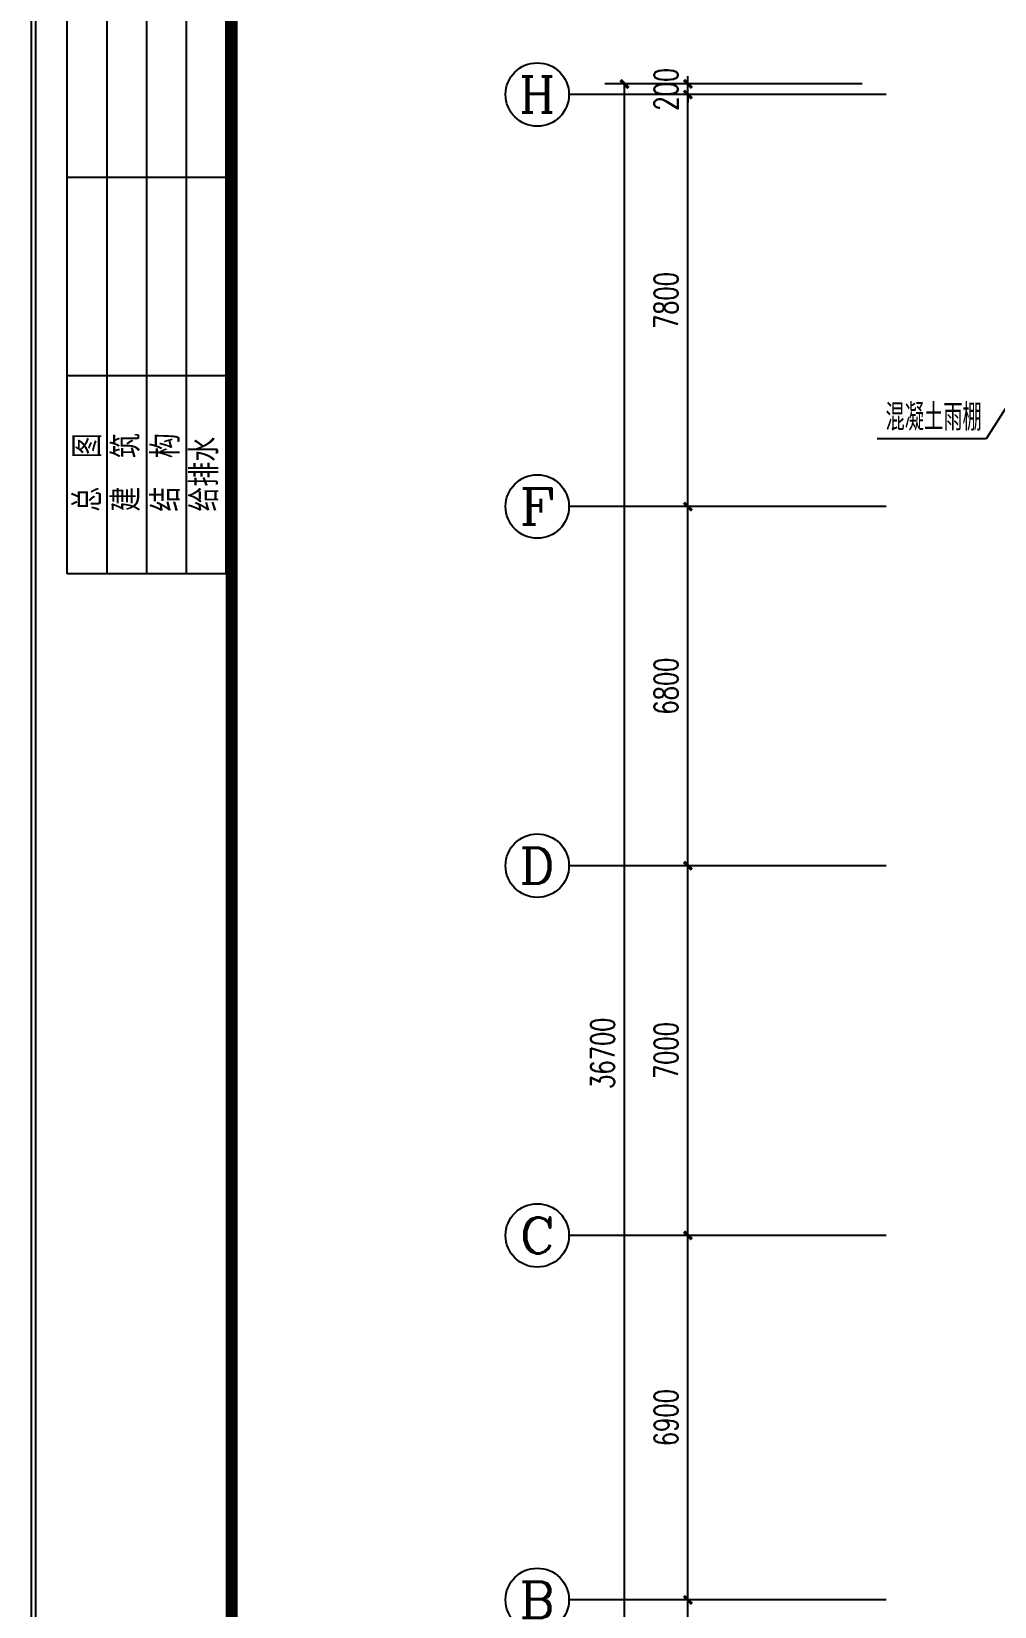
# Model space of a CAD drawing. Extents: x 1398449 to 2142961, y 256969 to 1032940.
# Drawn here: x 1498714 to 1516935, y 701844 to 731663 of the extents above; entities that cross this region are included whole.
import ezdxf
from ezdxf.enums import TextEntityAlignment as Align

# ---------------------------------------------------------------- set-up
doc = ezdxf.new("R2010")
doc.units = 0
doc.header["$LTSCALE"] = 1500
doc.header["$PDSIZE"] = 50
for name, color, linetype in [('1-建筑底图', 8, 'Continuous'), ('AXIS_TEXT', 7, 'Continuous'), ('BTTK', 7, 'Continuous'), ('PUB_TITLE', 4, 'Continuous'), ('党校-主楼（一期）参照$0$PUB_TITLE', 7, 'Continuous')]:
    doc.layers.add(name, color=color, linetype=linetype)
doc.layers.add('yichutu', color=7, linetype='Continuous', true_color=0xffffff, plot=False)
doc.styles.add('_TCH_AXIS', font='COMPLEX', dxfattribs={"bigfont": 'GBCBIG'})
doc.styles.add('_TCH_DIM', font='SIMPLEX', dxfattribs={"bigfont": 'GBCBIG'})
doc.styles.add('_TCH_DIM_T3', font='SIMPLEX', dxfattribs={"width": 0.705882, "bigfont": 'GBCBIG'})
doc.styles.add('COMPLEX', font='COMPLEX')
doc.styles.add('HZ(TK)', font='geniso.shx', dxfattribs={"width": 0.9, "bigfont": 'hztxt.shx'})
doc.styles.get("Standard").update_dxf_attribs({"font": 'gbeitc.shx', "bigfont": 'gbcbig.shx'})
doc.linetypes.add('JIEDI', pattern='A,1.25,-0.25,0.25,-0.25,0.625,["/",Standard,S=0.6,R=0,X=0,Y=-0.3],0.625,-0.25,0.25,-0.25', length=4)
doc.dimstyles.new('_TCH_ARCH&&150', dxfattribs={"dimtxt": 446.25, "dimasz": 150, "dimexe": 375, "dimexo": 450, "dimgap": 189.375, "dimtad": 1, "dimdec": 0, "dimzin": 0, "dimdsep": 46, "dimtxsty": '_TCH_DIM_T3', "dimblk": 'ARCHTICK', "dimcen": 0.09, "dimclrt": 7, "dimazin": 2, "dimtfac": 1, "dimtdec": 0, "dimtix": 1, "dimtmove": 2, "dimatfit": 3, "dimfxl": 1, "dimtolj": 1, "dimtzin": 0, "dimarcsym": 0})

# ---------------------------------------------------------------- blocks, each defined once
blk = doc.blocks.new('_ArchTick')
at = {"color": 0, "linetype": 'ByBlock', "const_width": 0.4}
blk.add_lwpolyline([(-0.5, -0.5), (0.5, 0.5)], dxfattribs=at)
blk = doc.blocks.new('*D104')
at = {"layer": '1-建筑底图', "color": 0, "lineweight": -2, "transparency": 16777216}
for p, q in [((1514434, 730669), (1509559, 730669)), ((1509934, 693969), (1509934, 730669)), ((1514434, 693969), (1509559, 693969))]:
    blk.add_line(p, q, dxfattribs=at)
at = {"layer": 'Defpoints', "color": 0}
for p in [(1509934, 730669), (1514884, 730669), (1514884, 693969)]:
    blk.add_point(p, dxfattribs=at)
at = {"layer": '1-建筑底图', "color": 0, "lineweight": -2, "transparency": 16777216, "xscale": 150, "yscale": 150, "zscale": 150}
for p, rotation in [((1509934, 730669), 90), ((1509934, 693969), 270)]:
    blk.add_blockref('_ArchTick', p, dxfattribs=dict(at, rotation=rotation))
at = {"layer": '1-建筑底图', "color": 7, "transparency": 16777216, "insert": (1509521, 712319), "char_height": 446.2, "attachment_point": 5, "rotation": 90, "style": '_TCH_DIM_T3'}
blk.add_mtext('\\A1;36700', dxfattribs=at)
blk = doc.blocks.new('*D106')
at = {"layer": '1-建筑底图', "color": 0, "lineweight": -2, "transparency": 16777216}
for p, q in [((1514434, 701969), (1510759, 701969)), ((1511134, 694169), (1511134, 701969)), ((1514434, 694169), (1510759, 694169))]:
    blk.add_line(p, q, dxfattribs=at)
at = {"layer": 'Defpoints', "color": 0}
for p in [(1511134, 701969), (1514884, 701969), (1514884, 694169)]:
    blk.add_point(p, dxfattribs=at)
at = {"layer": '1-建筑底图', "color": 0, "lineweight": -2, "transparency": 16777216, "xscale": 150, "yscale": 150, "zscale": 150}
for p, rotation in [((1511134, 701969), 90), ((1511134, 694169), 270)]:
    blk.add_blockref('_ArchTick', p, dxfattribs=dict(at, rotation=rotation))
at = {"layer": '1-建筑底图', "color": 7, "transparency": 16777216, "insert": (1510721, 698069), "char_height": 446.2, "attachment_point": 5, "rotation": 90, "style": '_TCH_DIM_T3'}
blk.add_mtext('\\A1;7800', dxfattribs=at)
blk = doc.blocks.new('*D107')
at = {"layer": '1-建筑底图', "color": 0, "lineweight": -2, "transparency": 16777216}
for p, q in [((1514434, 708869), (1510759, 708869)), ((1511134, 701969), (1511134, 708869)), ((1514434, 701969), (1510759, 701969))]:
    blk.add_line(p, q, dxfattribs=at)
at = {"layer": 'Defpoints', "color": 0}
for p in [(1511134, 708869), (1514884, 708869), (1514884, 701969)]:
    blk.add_point(p, dxfattribs=at)
at = {"layer": '1-建筑底图', "color": 0, "lineweight": -2, "transparency": 16777216, "xscale": 150, "yscale": 150, "zscale": 150}
for p, rotation in [((1511134, 708869), 90), ((1511134, 701969), 270)]:
    blk.add_blockref('_ArchTick', p, dxfattribs=dict(at, rotation=rotation))
at = {"layer": '1-建筑底图', "color": 7, "transparency": 16777216, "insert": (1510721, 705419), "char_height": 446.2, "attachment_point": 5, "rotation": 90, "style": '_TCH_DIM_T3'}
blk.add_mtext('\\A1;6900', dxfattribs=at)
blk = doc.blocks.new('*D108')
at = {"layer": '1-建筑底图', "color": 0, "lineweight": -2, "transparency": 16777216}
for p, q in [((1514434, 715869), (1510759, 715869)), ((1511134, 708869), (1511134, 715869)), ((1514434, 708869), (1510759, 708869))]:
    blk.add_line(p, q, dxfattribs=at)
at = {"layer": 'Defpoints', "color": 0}
for p in [(1511134, 715869), (1514884, 715869), (1514884, 708869)]:
    blk.add_point(p, dxfattribs=at)
at = {"layer": '1-建筑底图', "color": 0, "lineweight": -2, "transparency": 16777216, "xscale": 150, "yscale": 150, "zscale": 150}
for p, rotation in [((1511134, 715869), 90), ((1511134, 708869), 270)]:
    blk.add_blockref('_ArchTick', p, dxfattribs=dict(at, rotation=rotation))
at = {"layer": '1-建筑底图', "color": 7, "transparency": 16777216, "insert": (1510721, 712369), "char_height": 446.2, "attachment_point": 5, "rotation": 90, "style": '_TCH_DIM_T3'}
blk.add_mtext('\\A1;7000', dxfattribs=at)
blk = doc.blocks.new('*D109')
at = {"layer": '1-建筑底图', "color": 0, "lineweight": -2, "transparency": 16777216}
for p, q in [((1514434, 722669), (1510759, 722669)), ((1511134, 715869), (1511134, 722669)), ((1514434, 715869), (1510759, 715869))]:
    blk.add_line(p, q, dxfattribs=at)
at = {"layer": 'Defpoints', "color": 0}
for p in [(1511134, 722669), (1514884, 722669), (1514884, 715869)]:
    blk.add_point(p, dxfattribs=at)
at = {"layer": '1-建筑底图', "color": 0, "lineweight": -2, "transparency": 16777216, "xscale": 150, "yscale": 150, "zscale": 150}
for p, rotation in [((1511134, 722669), 90), ((1511134, 715869), 270)]:
    blk.add_blockref('_ArchTick', p, dxfattribs=dict(at, rotation=rotation))
at = {"layer": '1-建筑底图', "color": 7, "transparency": 16777216, "insert": (1510721, 719269), "char_height": 446.2, "attachment_point": 5, "rotation": 90, "style": '_TCH_DIM_T3'}
blk.add_mtext('\\A1;6800', dxfattribs=at)
blk = doc.blocks.new('*D110')
at = {"layer": '1-建筑底图', "color": 0, "lineweight": -2, "transparency": 16777216}
for p, q in [((1514434, 730469), (1510759, 730469)), ((1511134, 722669), (1511134, 730469)), ((1514434, 722669), (1510759, 722669))]:
    blk.add_line(p, q, dxfattribs=at)
at = {"layer": 'Defpoints', "color": 0}
for p in [(1511134, 730469), (1514884, 730469), (1514884, 722669)]:
    blk.add_point(p, dxfattribs=at)
at = {"layer": '1-建筑底图', "color": 0, "lineweight": -2, "transparency": 16777216, "xscale": 150, "yscale": 150, "zscale": 150}
for p, rotation in [((1511134, 730469), 90), ((1511134, 722669), 270)]:
    blk.add_blockref('_ArchTick', p, dxfattribs=dict(at, rotation=rotation))
at = {"layer": '1-建筑底图', "color": 7, "transparency": 16777216, "insert": (1510721, 726569), "char_height": 446.2, "attachment_point": 5, "rotation": 90, "style": '_TCH_DIM_T3'}
blk.add_mtext('\\A1;7800', dxfattribs=at)
blk = doc.blocks.new('*D111')
at = {"layer": '1-建筑底图', "color": 0, "lineweight": -2, "transparency": 16777216}
for p, q in [((1514434, 730669), (1510759, 730669)), ((1511134, 730669), (1511134, 730819)), ((1511134, 730469), (1511134, 730669)), ((1514434, 730469), (1510759, 730469)), ((1511134, 730469), (1511134, 730319))]:
    blk.add_line(p, q, dxfattribs=at)
at = {"layer": 'Defpoints', "color": 0}
for p in [(1511134, 730669), (1514884, 730669), (1514884, 730469)]:
    blk.add_point(p, dxfattribs=at)
at = {"layer": '1-建筑底图', "color": 0, "lineweight": -2, "transparency": 16777216, "xscale": 150, "yscale": 150, "zscale": 150}
for p, rotation in [((1511134, 730669), 270), ((1511134, 730469), 90)]:
    blk.add_blockref('_ArchTick', p, dxfattribs=dict(at, rotation=rotation))
at = {"layer": '1-建筑底图', "color": 7, "transparency": 16777216, "insert": (1510721, 730569), "char_height": 446.2, "attachment_point": 5, "rotation": 90, "style": '_TCH_DIM_T3'}
blk.add_mtext('\\A1;200', dxfattribs=at)
blk = doc.blocks.new('_AXISO')
blk.add_circle((0, 0), 0.5)
at = {"layer": 'AXIS_TEXT', "style": 'COMPLEX', "width": 1.041667}
blk.add_attdef('A', text='', height=0.56, dxfattribs=at).set_placement((-0.25, -0.28), (0.25, -0.28), align=Align.FIT)
blk = doc.blocks.new('vhtemplate_2020年新竖式图框_A1_1_2', base_point=(-420.5, 0))
at = {"layer": 'PUB_TITLE'}
for p, q in [((-416, 384.5), (-416, 584.5)), ((-411, 584.5), (-411, 384.5)), ((-406, 584.5), (-406, 384.5)), ((-401, 584.5), (-401, 384.5)), ((-396, 584.5), (-396, 384.5)), ((-396, 434.5), (-416, 434.5)), ((-396, 409.5), (-416, 409.5)), ((-396, 384.5), (-416, 384.5))]:
    blk.add_line(p, q, dxfattribs=at)
at = {"layer": 'PUB_TITLE', "color": 7}
blk.add_lwpolyline([(-420.5, 594), (841, 594), (841, 0), (-420.5, 0)], close=True, dxfattribs=at)
at = {"layer": 'PUB_TITLE', "const_width": 1}
blk.add_lwpolyline([(-395.5, 10), (831, 10), (831, 584), (-395.5, 584)], close=True, dxfattribs=at)
at = {"layer": 'BTTK', "color": 4, "style": 'HZ(TK)', "width": 0.9}
for tag, p in [('合作单位', (796, 511.5)), ('建设单位', (796, 209.5)), ('工程名称', (796, 176.5)), ('子项名称', (806, 160)), ('图纸名称', (796, 141))]:
    blk.add_attdef(tag, text='', height=3.5, dxfattribs=at).set_placement(p, align=Align.MIDDLE_CENTER)
for tag, p in [('注册证书号', (808.5, 309.01)), ('注册印章号', (808.5, 301.01)), ('设计号', (806, 193)), ('图别', (789.75, 34)), ('图号', (822.25, 34)), ('版本号', (789.75, 26)), ('日期', (822.25, 26))]:
    blk.add_attdef(tag, text='', height=3.5, dxfattribs=at).set_placement(p, align=Align.MIDDLE)
at = {"layer": 'PUB_TITLE', "style": 'HZ(TK)', "width": 0.9}
for s, p in [('总  图', (-411.68, 392.34)), ('建  筑', (-406.8, 392.34)), ('结  构', (-401.8, 392.34)), ('给排水', (-396.93, 392.34))]:
    blk.add_text(s, height=3.5, rotation=90, dxfattribs=at).set_placement(p)
blk = doc.blocks.new('yct-1261-594-189225-89100-150-1004.0')
at = {"layer": 'yichutu', "color": 7, "true_color": 0xffffff}
blk.add_lwpolyline([(0, 0), (0, 89100), (189225, 89100), (189225, 0)], close=True, dxfattribs=at)
blk = doc.blocks.new('1-二层建筑底图')
at = {"layer": '1-建筑底图'}
for p, q in [((1514883.9, 730469.3), (1508883.9, 730469.3)), ((1517955.1, 725807.8), (1516778.4, 723949.2)), ((1516778.4, 723949.2), (1514713.9, 723949.2)), ((1514883.9, 722669.3), (1508883.9, 722669.3)), ((1514883.9, 715869.3), (1508883.9, 715869.3)), ((1514883.9, 708869.3), (1508883.9, 708869.3)), ((1514883.9, 701969.3), (1508883.9, 701969.3))]:
    blk.add_line(p, q, dxfattribs=at)
ref = blk.add_blockref('_AXISO', (1508283.9, 730469.3), dxfattribs=dict(at, xscale=1200, yscale=1200, zscale=1200))
ref.add_attrib('A', 'H', dxfattribs={"layer": 'AXIS_TEXT', "height": 678.8, "style": '_TCH_AXIS', "width": 1.05}).set_placement((1507944.5, 730129.9), (1508623.3, 730129.9), align=Align.FIT)
ref = blk.add_blockref('_AXISO', (1508283.9, 722669.3), dxfattribs=dict(at, xscale=1200, yscale=1200, zscale=1200))
ref.add_attrib('A', 'F', dxfattribs={"layer": 'AXIS_TEXT', "height": 678.8, "style": '_TCH_AXIS', "width": 1.3125}).set_placement((1507944.5, 722329.9), (1508623.3, 722329.9), align=Align.FIT)
ref = blk.add_blockref('_AXISO', (1508283.9, 715869.3), dxfattribs=dict(at, xscale=1200, yscale=1200, zscale=1200))
ref.add_attrib('A', 'D', dxfattribs={"layer": 'AXIS_TEXT', "height": 678.8, "style": '_TCH_AXIS', "width": 1.235294}).set_placement((1507944.5, 715529.9), (1508623.3, 715529.9), align=Align.FIT)
ref = blk.add_blockref('_AXISO', (1508283.9, 708869.3), dxfattribs=dict(at, xscale=1200, yscale=1200, zscale=1200))
ref.add_attrib('A', 'C', dxfattribs={"layer": 'AXIS_TEXT', "height": 678.8, "style": '_TCH_AXIS', "width": 1.4}).set_placement((1507944.5, 708529.9), (1508623.3, 708529.9), align=Align.FIT)
ref = blk.add_blockref('_AXISO', (1508283.9, 701969.3), dxfattribs=dict(at, xscale=1200, yscale=1200, zscale=1200))
ref.add_attrib('A', 'B', dxfattribs={"layer": 'AXIS_TEXT', "height": 678.8, "style": '_TCH_AXIS', "width": 1.235294}).set_placement((1507944.5, 701629.9), (1508623.3, 701629.9), align=Align.FIT)
at = {"layer": '1-建筑底图', "style": '_TCH_DIM'}
blk.add_text('混凝土雨棚', height=506.38, dxfattribs=at).set_placement((1514871.4, 724106.7))
at = {"layer": '1-建筑底图'}
for p1, p2, distance, picture, middle in [((1514883.9, 730469.3), (1514883.9, 730669.3), 3750, '*D111', (1510721.4, 730569.3)), ((1514883.9, 693969.3), (1514883.9, 730669.3), 4950, '*D104', (1509521.4, 712319.3)), ((1514883.9, 722669.3), (1514883.9, 730469.3), 3750, '*D110', (1510721.4, 726569.3)), ((1514883.9, 715869.3), (1514883.9, 722669.3), 3750, '*D109', (1510721.4, 719269.3)), ((1514883.9, 708869.3), (1514883.9, 715869.3), 3750, '*D108', (1510721.4, 712369.3)), ((1514883.9, 701969.3), (1514883.9, 708869.3), 3750, '*D107', (1510721.4, 705419.3)), ((1514883.9, 694169.3), (1514883.9, 701969.3), 3750, '*D106', (1510721.4, 698069.3))]:
    dim = blk.add_aligned_dim(p1=p1, p2=p2, distance=distance, dimstyle='_TCH_ARCH&&150', dxfattribs=at)
    dim.commit()
    dim.dimension.update_dxf_attribs({"geometry": picture, "text_midpoint": middle})

msp = doc.modelspace()

# ---------------------------------------------------------------- linework, layer by layer
at = {"layer": '党校-主楼（一期）参照$0$PUB_TITLE'}
msp.add_lwpolyline([(1498789.3, 663721.2), (1687939.3, 663721.2), (1687939.3, 752821.2), (1498789.3, 752821.2)], close=True, dxfattribs=at)
at = {"layer": '党校-主楼（一期）参照$0$PUB_TITLE', "const_width": 150}
msp.add_lwpolyline([(1502539.3, 665221.2), (1686439.3, 665221.2), (1686439.3, 751321.2), (1502539.3, 751321.2)], close=True, dxfattribs=at)

# ---------------------------------------------------------------- block references
at = {"xscale": 150, "yscale": 150, "zscale": 150}
msp.add_blockref('vhtemplate_2020年新竖式图框_A1_1_2', (1498714.3, 663721.2), dxfattribs=at)
at = {"layer": '1-建筑底图', "linetype": 'JIEDI'}
msp.add_blockref('1-二层建筑底图', (0, 0), dxfattribs=at)
at = {"layer": 'yichutu'}
msp.add_blockref('yct-1261-594-189225-89100-150-1004.0', (1498714.3, 663721.2), dxfattribs=at)

doc.saveas('drawing.dxf')
